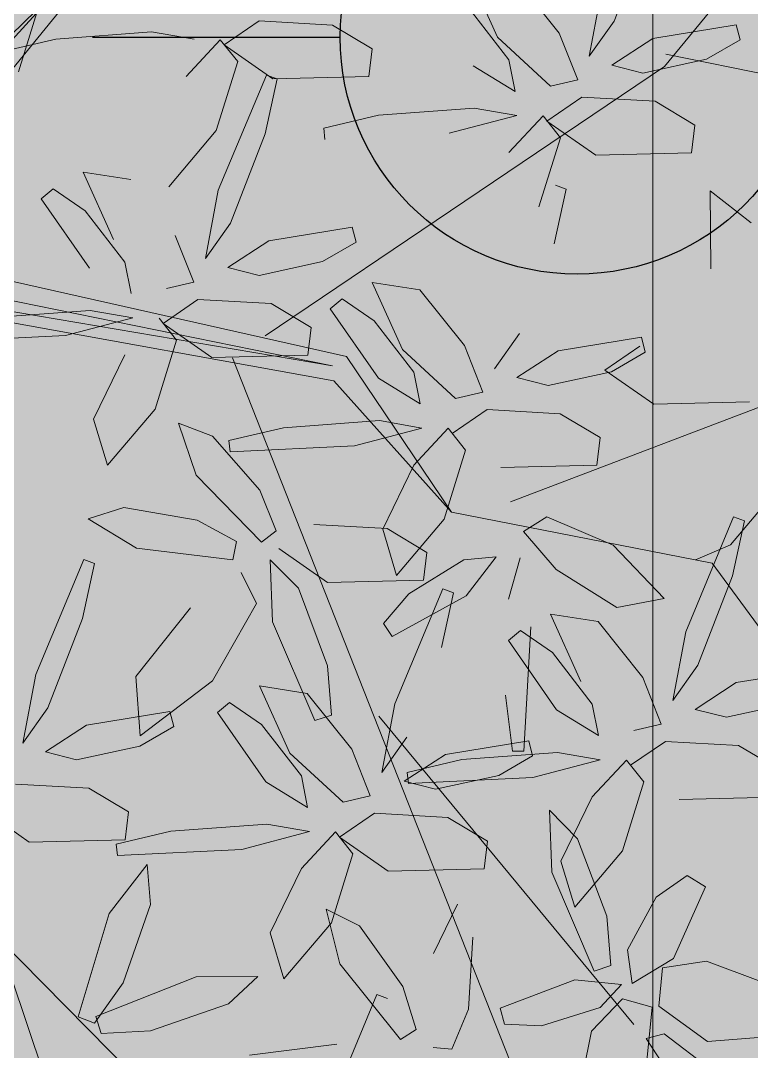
# Model space of a CAD drawing. Header units: metres. Extents: x 349703 to 349913, y 9282546 to 9282694.
# Drawn here: x 349718.343 to 349719.022, y 9282659.036 to 9282659.993 of the extents above; entities that cross this region are included whole.
import ezdxf

# ---------------------------------------------------------------- set-up
doc = ezdxf.new("R2010")
doc.units = ezdxf.units.M
doc.header["$LTSCALE"] = 0.25
for name, color, linetype, lineweight in [('AREA-VERDE', 3, 'CONTINUOUS', 9), ('ARQ-FONDO', 253, 'CONTINUOUS', 9), ('LLORAD-SIMB', 1, 'CONTINUOUS', 25), ('LLORAD-TRAMO', 1, 'CONTINUOUS', 70)]:
    doc.layers.add(name, color=color, linetype=linetype, lineweight=lineweight)

# ---------------------------------------------------------------- blocks, each defined once
blk = doc.blocks.new('ARR2')
at = {"layer": 'ARQ-FONDO', "lineweight": 5}
for p, q in [((2742.0863, 1214.5442), (2742.3668, 1214.8866)), ((2741.0145, 1214.2999), (2741.3693, 1214.7358)), ((2742.0654, 1214.7255), (2742.0188, 1214.6054)), ((2741.862, 1214.5838), (2741.8213, 1214.6739)), ((2741.8852, 1214.6641), (2741.9449, 1214.5891)), ((2741.2773, 1214.6535), (2740.9696, 1214.317)), ((2740.9715, 1214.3555), (2741.2773, 1214.6535)), ((2741.9852, 1214.558), (2742.0026, 1214.6501)), ((2741.2476, 1214.6298), (2741.2188, 1214.5372)), ((2741.8239, 1214.6223), (2741.8772, 1214.5534)), ((2741.5421, 1214.6055), (2741.4952, 1214.5734)), ((2741.6404, 1214.5999), (2741.5421, 1214.6055)), ((2741.6938, 1214.568), (2741.6404, 1214.5999)), ((2742.0188, 1214.6054), (2741.9852, 1214.558)), ((2742.0707, 1214.5821), (2742.1825, 1214.6004)), ((2742.1825, 1214.6004), (2742.1877, 1214.5802)), ((2741.1956, 1214.5639), (2741.269, 1214.5811)), ((2741.269, 1214.5811), (2741.3974, 1214.5907)), ((2741.3974, 1214.5907), (2741.4546, 1214.5808)), ((2741.444, 1214.531), (2741.4898, 1214.5803)), ((2741.4898, 1214.5803), (2741.5132, 1214.551)), ((2741.9332, 1214.518), (2741.862, 1214.5838)), ((2741.9449, 1214.5891), (2741.9697, 1214.5265)), ((2742.0155, 1214.5462), (2742.0707, 1214.5821)), ((2742.1877, 1214.5802), (2742.1424, 1214.554)), ((2741.4952, 1214.5734), (2741.5606, 1214.5276)), ((2741.6893, 1214.5307), (2741.6938, 1214.568)), ((2741.8772, 1214.5534), (2741.8856, 1214.511)), ((2742.1424, 1214.554), (2742.0573, 1214.5355)), ((2742.088, 1214.5607), (2742.4728, 1214.4827)), ((2741.5132, 1214.551), (2741.4844, 1214.4585)), ((2741.5502, 1214.183), (2742.0863, 1214.5442)), ((2741.8856, 1214.511), (2741.8295, 1214.5454)), ((2742.0573, 1214.5355), (2742.0155, 1214.5462)), ((2741.4872, 1214.3786), (2741.5517, 1214.5329)), ((2741.566, 1214.5277), (2741.55, 1214.454)), ((2741.5517, 1214.5329), (2741.566, 1214.5277)), ((2741.5606, 1214.5276), (2741.6893, 1214.5307)), ((2741.9697, 1214.5265), (2741.9332, 1214.518)), ((2741.9754, 1214.5032), (2741.9284, 1214.4711)), ((2742.0736, 1214.4977), (2741.9754, 1214.5032)), ((2742.1271, 1214.4658), (2742.0736, 1214.4977)), ((2741.7022, 1214.4789), (2741.8307, 1214.4885)), ((2741.8307, 1214.4885), (2741.8879, 1214.4786)), ((2741.6288, 1214.4617), (2741.7022, 1214.4789)), ((2741.8879, 1214.4786), (2741.7973, 1214.4547)), ((2741.8772, 1214.4288), (2741.9231, 1214.4781)), ((2741.9231, 1214.4781), (2741.9465, 1214.4488)), ((2741.9284, 1214.4711), (2741.9939, 1214.4254)), ((2741.4844, 1214.4585), (2741.4206, 1214.383)), ((2741.6303, 1214.4465), (2741.6288, 1214.4617)), ((2742.1226, 1214.4285), (2742.1271, 1214.4658)), ((2741.55, 1214.454), (2741.5034, 1214.3339)), ((2741.9465, 1214.4488), (2741.9177, 1214.3562)), ((2741.9939, 1214.4254), (2742.1226, 1214.4285)), ((2741.3059, 1214.4024), (2741.3698, 1214.3926)), ((2741.3465, 1214.3123), (2741.3059, 1214.4024)), ((2741.2494, 1214.3669), (2741.2654, 1214.3803)), ((2741.2654, 1214.3803), (2741.3085, 1214.3507)), ((2741.4698, 1214.2865), (2741.4872, 1214.3786)), ((2741.9541, 1214.3798), (2741.9381, 1214.3062)), ((2741.9397, 1214.3851), (2741.9541, 1214.3798)), ((2742.1474, 1214.3773), (2742.1484, 1214.2727)), ((2742.2023, 1214.3344), (2742.1474, 1214.3773)), ((2741.3141, 1214.2738), (2741.2494, 1214.3669)), ((2741.3085, 1214.3507), (2741.3618, 1214.2818)), ((2741.5034, 1214.3339), (2741.4698, 1214.2865)), ((2741.4295, 1214.3176), (2741.4543, 1214.255)), ((2741.5552, 1214.3106), (2741.6671, 1214.3289)), ((2741.6671, 1214.3289), (2741.6723, 1214.3087)), ((2741.5001, 1214.2747), (2741.5552, 1214.3106)), ((2741.6723, 1214.3087), (2741.627, 1214.2825)), ((2741.0145, 1214.2999), (2741.6594, 1214.1552)), ((2740.9784, 1214.277), (2741.6403, 1214.1425)), ((2741.3618, 1214.2818), (2741.3702, 1214.2395)), ((2741.5419, 1214.264), (2741.5001, 1214.2747)), ((2741.627, 1214.2825), (2741.5419, 1214.264)), ((2741.6403, 1214.1425), (2740.9849, 1214.2535)), ((2741.4543, 1214.255), (2741.4177, 1214.2465)), ((2741.6939, 1214.2545), (2741.7579, 1214.2447)), ((2741.7346, 1214.1645), (2741.6939, 1214.2545)), ((2740.9909, 1214.2402), (2741.6422, 1214.1223)), ((2741.7579, 1214.2447), (2741.8176, 1214.1698)), ((2741.4599, 1214.2317), (2741.413, 1214.1996)), ((2741.5582, 1214.2261), (2741.4599, 1214.2317)), ((2741.6117, 1214.1942), (2741.5582, 1214.2261)), ((2741.6375, 1214.2191), (2741.6534, 1214.2325)), ((2741.6534, 1214.2325), (2741.6966, 1214.2029)), ((2741.1868, 1214.2074), (2741.3153, 1214.217)), ((2741.3725, 1214.2071), (2741.2819, 1214.1832)), ((2741.3153, 1214.217), (2741.3725, 1214.2071)), ((2741.4077, 1214.2066), (2741.4311, 1214.1773)), ((2741.7021, 1214.126), (2741.6375, 1214.2191)), ((2741.413, 1214.1996), (2741.4785, 1214.1539)), ((2741.6072, 1214.157), (2741.6117, 1214.1942)), ((2741.6966, 1214.2029), (2741.7499, 1214.134)), ((2741.2819, 1214.1832), (2741.1149, 1214.1749)), ((2741.8915, 1214.1861), (2741.8579, 1214.1387)), ((2741.9433, 1214.1627), (2742.0552, 1214.1811)), ((2742.0552, 1214.1811), (2742.0604, 1214.1609)), ((2741.4311, 1214.1773), (2741.4023, 1214.0847)), ((2741.8058, 1214.0986), (2741.7346, 1214.1645)), ((2741.8176, 1214.1698), (2741.8423, 1214.1071)), ((2742.0531, 1214.1691), (2742.0062, 1214.137)), ((2741.3198, 1214.0712), (2741.3618, 1214.1573)), ((2741.4785, 1214.1539), (2741.6072, 1214.157)), ((2741.5062, 1214.1534), (2741.9224, 1213.0996)), ((2741.6594, 1214.1552), (2741.8003, 1213.9461)), ((2741.8881, 1214.1269), (2741.9433, 1214.1627)), ((2742.0604, 1214.1609), (2742.0151, 1214.1346)), ((2742.0062, 1214.137), (2742.0717, 1214.0912)), ((2741.7583, 1214.0916), (2741.7021, 1214.126)), ((2741.7499, 1214.134), (2741.7583, 1214.0916)), ((2741.93, 1214.1162), (2741.8881, 1214.1269)), ((2742.0151, 1214.1346), (2741.93, 1214.1162)), ((2741.6422, 1214.1223), (2741.8003, 1213.9461)), ((2741.8423, 1214.1071), (2741.8058, 1214.0986)), ((2741.8793, 1213.96), (2742.2455, 1214.0994)), ((2741.4023, 1214.0847), (2741.3385, 1214.0092)), ((2741.848, 1214.0839), (2741.8011, 1214.0518)), ((2741.9463, 1214.0783), (2741.848, 1214.0839)), ((2742.0717, 1214.0912), (2742.2004, 1214.0943)), ((2741.3385, 1214.0092), (2741.3198, 1214.0712)), ((2741.5749, 1214.0596), (2741.7034, 1214.0691)), ((2741.7034, 1214.0691), (2741.7606, 1214.0592)), ((2741.9998, 1214.0464), (2741.9463, 1214.0783)), ((2741.4336, 1214.0656), (2741.4573, 1213.9959)), ((2741.4793, 1214.0484), (2741.4336, 1214.0656)), ((2741.5015, 1214.0423), (2741.5749, 1214.0596)), ((2741.7606, 1214.0592), (2741.67, 1214.0353)), ((2741.7499, 1214.0095), (2741.7958, 1214.0588)), ((2741.7958, 1214.0588), (2741.8191, 1214.0294)), ((2741.5429, 1213.9756), (2741.4793, 1214.0484)), ((2741.503, 1214.0271), (2741.5015, 1214.0423)), ((2741.9953, 1214.0092), (2741.9998, 1214.0464)), ((2741.67, 1214.0353), (2741.503, 1214.0271)), ((2741.8191, 1214.0294), (2741.7904, 1213.9369)), ((2741.7079, 1213.9233), (2741.7499, 1214.0095)), ((2741.8666, 1214.006), (2741.9953, 1214.0092)), ((2741.4573, 1213.9959), (2741.5452, 1213.9058)), ((2741.5648, 1213.9214), (2741.5429, 1213.9756)), ((2742.2411, 1213.9814), (2742.1749, 1213.9023)), ((2741.3603, 1213.9527), (2741.3126, 1213.9375)), ((2741.4588, 1213.9356), (2741.3603, 1213.9527)), ((2741.8003, 1213.9461), (2742.1503, 1213.8779)), ((2741.3126, 1213.9375), (2741.3773, 1213.8979)), ((2741.5118, 1213.9069), (2741.4588, 1213.9356)), ((2741.7138, 1213.9242), (2741.6155, 1213.9298)), ((2741.7904, 1213.9369), (2741.7265, 1213.8614)), ((2741.8967, 1213.9201), (2741.9283, 1213.9402)), ((2741.9283, 1213.9402), (2742.0173, 1213.9018)), ((2742.1146, 1213.7855), (2742.179, 1213.9399)), ((2742.1934, 1213.9346), (2742.1774, 1213.861)), ((2742.179, 1213.9399), (2742.1934, 1213.9346)), ((2741.5452, 1213.9058), (2741.5648, 1213.9214)), ((2741.7265, 1213.8614), (2741.7079, 1213.9233)), ((2741.7673, 1213.8923), (2741.7138, 1213.9242)), ((2741.9409, 1213.8692), (2741.8967, 1213.9201)), ((2741.5065, 1213.8825), (2741.5118, 1213.9069)), ((2742.0173, 1213.9018), (2742.0857, 1213.8304)), ((2742.1749, 1213.9023), (2742.1278, 1213.8821)), ((2741.3773, 1213.8979), (2741.5065, 1213.8825)), ((2741.5686, 1213.8977), (2741.634, 1213.8519)), ((2741.7628, 1213.8551), (2741.7673, 1213.8923)), ((2741.2422, 1213.7283), (2741.3067, 1213.8826)), ((2741.321, 1213.8774), (2741.305, 1213.8037)), ((2741.3067, 1213.8826), (2741.321, 1213.8774)), ((2741.557, 1213.8823), (2741.56, 1213.7993)), ((2741.5947, 1213.8441), (2741.557, 1213.8823)), ((2741.7429, 1213.8367), (2741.817, 1213.8824)), ((2741.817, 1213.8824), (2741.86, 1213.8862)), ((2741.86, 1213.8862), (2741.8199, 1213.834)), ((2741.8766, 1213.8293), (2741.8925, 1213.8851)), ((2742.1503, 1213.8779), (2742.336, 1213.6237)), ((2741.5181, 1213.8651), (2741.5386, 1213.8235)), ((2742.0221, 1213.8184), (2741.9409, 1213.8692)), ((2742.1774, 1213.861), (2742.1308, 1213.7408)), ((2741.634, 1213.8519), (2741.7628, 1213.8551)), ((2741.6338, 1213.7401), (2741.5947, 1213.8441)), ((2741.7089, 1213.7968), (2741.7429, 1213.8367)), ((2741.8199, 1213.834), (2741.7205, 1213.7795)), ((2741.7241, 1213.6891), (2741.7885, 1213.8435)), ((2741.8029, 1213.8382), (2741.7869, 1213.7646)), ((2741.7885, 1213.8435), (2741.8029, 1213.8382)), ((2741.5386, 1213.8235), (2741.4794, 1213.7197)), ((2742.0857, 1213.8304), (2742.0221, 1213.8184)), ((2741.3763, 1213.7255), (2741.4497, 1213.818)), ((2741.9332, 1213.8093), (2741.9972, 1213.7995)), ((2741.9739, 1213.7192), (2741.9332, 1213.8093)), ((2741.305, 1213.8037), (2741.2584, 1213.6836)), ((2741.56, 1213.7993), (2741.6169, 1213.6665)), ((2741.7205, 1213.7795), (2741.7089, 1213.7968)), ((2741.9067, 1213.7925), (2741.8973, 1213.6255)), ((2741.9972, 1213.7995), (2742.0569, 1213.7245)), ((2741.8768, 1213.7739), (2741.8927, 1213.7873)), ((2741.8927, 1213.7873), (2741.9359, 1213.7577)), ((2742.0972, 1213.6935), (2742.1146, 1213.7855)), ((2741.9414, 1213.6808), (2741.8768, 1213.7739)), ((2741.9359, 1213.7577), (2741.9892, 1213.6888)), ((2741.6393, 1213.674), (2741.6338, 1213.7401)), ((2742.1308, 1213.7408), (2742.0972, 1213.6935)), ((2742.1826, 1213.7175), (2742.2945, 1213.7358)), ((2741.2248, 1213.6363), (2741.2422, 1213.7283)), ((2741.3824, 1213.6459), (2741.3763, 1213.7255)), ((2742.0569, 1213.7245), (2742.0816, 1213.6619)), ((2741.4794, 1213.7197), (2741.3824, 1213.6459)), ((2741.5427, 1213.713), (2741.6067, 1213.7031)), ((2741.5834, 1213.6229), (2741.5427, 1213.713)), ((2742.1274, 1213.6816), (2742.1826, 1213.7175)), ((2741.6067, 1213.7031), (2741.6664, 1213.6282)), ((2741.882, 1213.6257), (2741.8726, 1213.7005)), ((2741.2584, 1213.6836), (2741.2248, 1213.6363)), ((2741.4862, 1213.6775), (2741.5022, 1213.6909)), ((2741.5022, 1213.6909), (2741.5454, 1213.6613)), ((2741.7067, 1213.5971), (2741.7241, 1213.6891)), ((2741.9976, 1213.6464), (2741.9414, 1213.6808)), ((2741.9892, 1213.6888), (2741.9976, 1213.6464)), ((2742.1693, 1213.671), (2742.1274, 1213.6816)), ((2742.2544, 1213.6894), (2742.1693, 1213.671)), ((2741.3103, 1213.6603), (2741.4221, 1213.6786)), ((2741.4221, 1213.6786), (2741.4273, 1213.6584)), ((2741.5509, 1213.5844), (2741.4862, 1213.6775)), ((2741.6169, 1213.6665), (2741.6393, 1213.674)), ((2741.7026, 1213.6723), (2742.0451, 1213.2589)), ((2741.2551, 1213.6244), (2741.3103, 1213.6603)), ((2741.4273, 1213.6584), (2741.382, 1213.6322)), ((2741.5454, 1213.6613), (2741.5987, 1213.5924)), ((2742.0816, 1213.6619), (2742.0451, 1213.6534)), ((2741.7402, 1213.6445), (2741.7067, 1213.5971)), ((2741.7921, 1213.6211), (2741.904, 1213.6395)), ((2741.904, 1213.6395), (2741.9092, 1213.6193)), ((2742.0873, 1213.6387), (2742.0404, 1213.6066)), ((2742.1856, 1213.6331), (2742.0873, 1213.6387)), ((2740.9374, 1213.632), (2741.6198, 1212.9417)), ((2741.382, 1213.6322), (2741.2969, 1213.6137)), ((2741.6664, 1213.6282), (2741.6911, 1213.5655)), ((2741.8973, 1213.6255), (2741.882, 1213.6257)), ((2742.2391, 1213.6012), (2742.1856, 1213.6331)), ((2741.2969, 1213.6137), (2741.2551, 1213.6244)), ((2741.6546, 1213.5571), (2741.5834, 1213.6229)), ((2741.7369, 1213.5853), (2741.7921, 1213.6211)), ((2741.7408, 1213.5971), (2741.8142, 1213.6143)), ((2741.8142, 1213.6143), (2741.9427, 1213.6239)), ((2741.9092, 1213.6193), (2741.8639, 1213.593)), ((2741.9999, 1213.614), (2741.9093, 1213.5901)), ((2741.9427, 1213.6239), (2741.9999, 1213.614)), ((2741.9892, 1213.5642), (2742.0351, 1213.6136)), ((2742.0351, 1213.6136), (2742.0584, 1213.5842)), ((2741.7423, 1213.5819), (2741.7408, 1213.5971)), ((2741.607, 1213.55), (2741.5509, 1213.5844)), ((2741.5987, 1213.5924), (2741.607, 1213.55)), ((2741.7788, 1213.5746), (2741.7369, 1213.5853)), ((2741.9093, 1213.5901), (2741.7423, 1213.5819)), ((2741.8639, 1213.593), (2741.7788, 1213.5746)), ((2742.0584, 1213.5842), (2742.0297, 1213.4917)), ((2741.3132, 1213.5759), (2741.215, 1213.5814)), ((2741.3667, 1213.544), (2741.3132, 1213.5759)), ((2741.6911, 1213.5655), (2741.6546, 1213.5571)), ((2741.9472, 1213.4781), (2741.9892, 1213.5642)), ((2742.1058, 1213.5608), (2742.2346, 1213.5639)), ((2741.168, 1213.5493), (2741.2335, 1213.5036)), ((2741.3622, 1213.5067), (2741.3667, 1213.544)), ((2741.6968, 1213.5423), (2741.6499, 1213.5102)), ((2741.7951, 1213.5367), (2741.6968, 1213.5423)), ((2741.9318, 1213.5462), (2741.9348, 1213.4632)), ((2741.9696, 1213.508), (2741.9318, 1213.5462)), ((2741.8486, 1213.5048), (2741.7951, 1213.5367)), ((2741.3503, 1213.5007), (2741.4237, 1213.518)), ((2741.4237, 1213.518), (2741.5522, 1213.5276)), ((2741.6094, 1213.5176), (2741.5188, 1213.4937)), ((2741.5522, 1213.5276), (2741.6094, 1213.5176)), ((2741.5987, 1213.4679), (2741.6446, 1213.5172)), ((2741.6446, 1213.5172), (2741.6679, 1213.4879)), ((2741.2335, 1213.5036), (2741.3622, 1213.5067)), ((2741.3517, 1213.4855), (2741.3503, 1213.5007)), ((2741.6499, 1213.5102), (2741.7153, 1213.4644)), ((2741.844, 1213.4676), (2741.8486, 1213.5048)), ((2742.0086, 1213.404), (2741.9696, 1213.508)), ((2741.5188, 1213.4937), (2741.3517, 1213.4855)), ((2741.6679, 1213.4879), (2741.6391, 1213.3953)), ((2742.0297, 1213.4917), (2741.9658, 1213.4162)), ((2741.3916, 1213.4732), (2741.3406, 1213.4076)), ((2741.396, 1213.4197), (2741.3916, 1213.4732)), ((2741.9658, 1213.4162), (2741.9472, 1213.4781)), ((2741.5567, 1213.3817), (2741.5987, 1213.4679)), ((2741.7153, 1213.4644), (2741.844, 1213.4676)), ((2741.9348, 1213.4632), (2741.9917, 1213.3304)), ((2742.1166, 1213.4588), (2742.0752, 1213.4296)), ((2742.1413, 1213.4433), (2742.1166, 1213.4588)), ((2742.0982, 1213.3471), (2742.1413, 1213.4433)), ((2741.3593, 1213.3148), (2741.396, 1213.4197)), ((2741.8081, 1213.4202), (2741.7762, 1213.3538)), ((2742.0752, 1213.4296), (2742.0366, 1213.3588)), ((2741.3406, 1213.4076), (2741.2992, 1213.2692)), ((2741.632, 1213.4135), (2741.6504, 1213.3399)), ((2741.6767, 1213.3909), (2741.632, 1213.4135)), ((2742.0141, 1213.3379), (2742.0086, 1213.404)), ((2741.6391, 1213.3953), (2741.5753, 1213.3198)), ((2741.735, 1213.3098), (2741.6767, 1213.3909)), ((2741.5753, 1213.3198), (2741.5567, 1213.3817)), ((2741.823, 1213.2793), (2741.8287, 1213.3759)), ((2742.0366, 1213.3588), (2742.0428, 1213.3136)), ((2741.6504, 1213.3399), (2741.7318, 1213.2384)), ((2741.9917, 1213.3304), (2742.0141, 1213.3379)), ((2742.0428, 1213.3136), (2742.0982, 1213.3471)), ((2742.0835, 1213.3346), (2742.0784, 1213.2833)), ((2742.1426, 1213.3436), (2742.0835, 1213.3346)), ((2742.2155, 1213.3166), (2742.1426, 1213.3436)), ((2741.2088, 1213.3241), (2741.3717, 1212.8358)), ((2741.4573, 1213.3225), (2741.3229, 1213.2693)), ((2741.5403, 1213.3232), (2741.4573, 1213.3225)), ((2741.501, 1213.2866), (2741.5403, 1213.3232)), ((2741.3211, 1213.2606), (2741.3593, 1213.3148)), ((2741.7527, 1213.2522), (2741.735, 1213.3098)), ((2741.9658, 1213.3187), (2741.8656, 1213.2806)), ((2742.0284, 1213.3123), (2741.9658, 1213.3187)), ((2741.9997, 1213.2816), (2742.0284, 1213.3123)), ((2741.6357, 1213.1444), (2741.7001, 1213.2988)), ((2741.7001, 1213.2988), (2741.7145, 1213.2935)), ((2742.0296, 1213.2933), (2741.9882, 1213.2496)), ((2742.0698, 1213.282), (2742.0296, 1213.2933)), ((2741.396, 1213.2504), (2741.501, 1213.2866)), ((2741.8006, 1213.2254), (2741.823, 1213.2793)), ((2741.8656, 1213.2806), (2741.8714, 1213.2591)), ((2741.9212, 1213.2569), (2741.9997, 1213.2816)), ((2742.0575, 1213.1617), (2742.0698, 1213.282)), ((2742.0784, 1213.2833), (2742.1438, 1213.2359)), ((2741.2992, 1213.2692), (2741.3211, 1213.2606)), ((2741.3229, 1213.2693), (2741.3298, 1213.2467)), ((2741.7318, 1213.2384), (2741.7527, 1213.2522)), ((2741.8714, 1213.2591), (2741.9212, 1213.2569)), ((2741.3298, 1213.2467), (2741.396, 1213.2504)), ((2741.9882, 1213.2496), (2741.9701, 1213.1593)), ((2742.0617, 1213.2399), (2742.0856, 1213.246)), ((2742.0909, 1213.1949), (2742.0617, 1213.2399)), ((2742.0856, 1213.246), (2742.148, 1213.1986)), ((2742.1438, 1213.2359), (2742.2292, 1213.2425)), ((2741.5289, 1213.2177), (2741.6461, 1213.2322)), ((2741.7757, 1213.2279), (2741.8006, 1213.2254))]:
    blk.add_line(p, q, dxfattribs=at)

msp = doc.modelspace()

# ---------------------------------------------------------------- hatches: boundary and pattern name
at = {"layer": 'AREA-VERDE', "lineweight": 0, "true_color": 0xc4e4b2, "transparency": 33554687}
h = msp.add_hatch(color=3, dxfattribs=at)
h.dxf.hatch_style = 1
h.paths.add_polyline_path([(349745.50611, 9282662.06576), (349717.93066, 9282662.06576), (349717.93066, 9282656.55612), (349745.50611, 9282656.55612)])
h.paths.add_polyline_path([(349744.50611, 9282661.06576), (349744.50611, 9282657.55612), (349718.93066, 9282657.55612), (349718.93066, 9282661.06576)], flags=16)
at = {"layer": 'AREA-VERDE', "lineweight": 0, "true_color": 0xc4e4b2, "transparency": 33554610}
h = msp.add_hatch(color=3, dxfattribs=at)
h.dxf.hatch_style = 1
h.paths.add_polyline_path([(349744.50611, 9282661.06576), (349718.93066, 9282661.06576), (349718.93066, 9282657.55612), (349744.50611, 9282657.55612)])

# ---------------------------------------------------------------- linework, layer by layer
at = {"layer": 'ARQ-FONDO'}
msp.add_lwpolyline([(349718.93047, 9282661.08819), (349744.50611, 9282661.09105), (349744.50611, 9282657.53061), (349718.93047, 9282657.52775)], close=True, dxfattribs=at)
at = {"layer": 'LLORAD-SIMB'}
msp.add_line((349718.41, 9282659.9775), (349718.64, 9282659.9775), dxfattribs=at)
msp.add_circle((349718.86, 9282659.9775), 0.22, dxfattribs=at)
at = {"layer": 'LLORAD-TRAMO', "const_width": 0.3}
msp.add_lwpolyline([(349718.41, 9282662.04), (349718.41, 9282661.79), (349718.41, 9282661.54), (349718.41, 9282661.29), (349718.41, 9282661.04), (349718.41, 9282660.79), (349718.41, 9282660.54), (349718.41, 9282660.29), (349718.41, 9282660.04), (349718.41, 9282659.79), (349718.41, 9282659.54), (349718.41, 9282659.29), (349718.41, 9282659.04), (349718.41, 9282658.79), (349718.41, 9282658.54), (349718.41, 9282658.29), (349718.41, 9282658.04), (349718.41, 9282657.79), (349718.41, 9282657.54), (349718.41, 9282657.29), (349718.41, 9282657.04), (349718.41, 9282656.79), (349718.41, 9282656.54)], dxfattribs=at)

# ---------------------------------------------------------------- block references
at = {"layer": 'ARQ-FONDO', "xscale": 0.6917913537138002, "yscale": 0.6917913537138002, "zscale": 0.6917913537138002}
msp.add_blockref('ARR2', (347821.98969, 9281819.739), dxfattribs=at)

doc.saveas('drawing.dxf')
